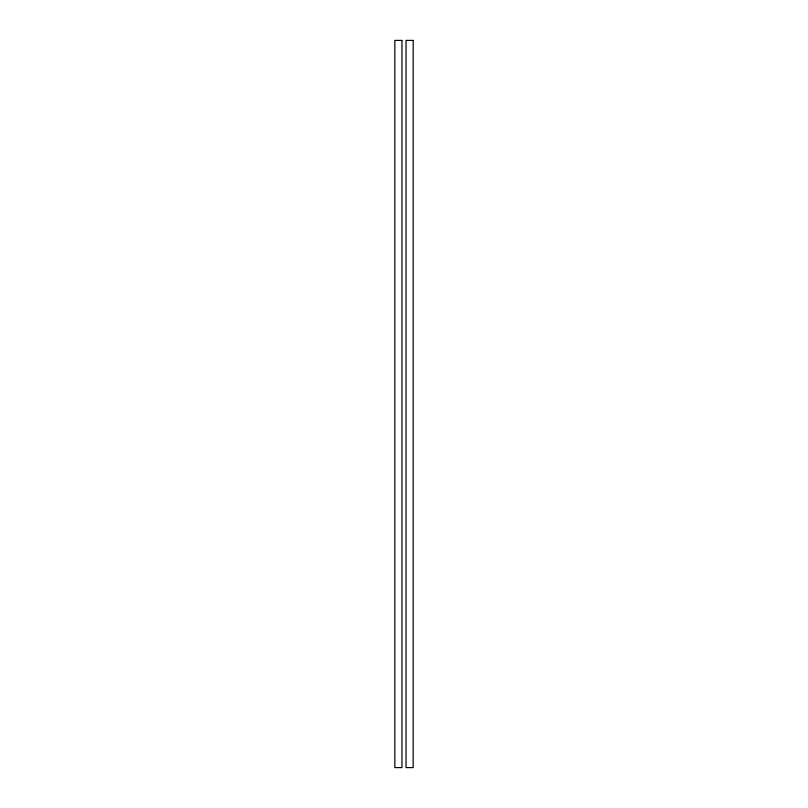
<?xml version="1.0" encoding="UTF-8"?>
<svg xmlns="http://www.w3.org/2000/svg" width="808" height="808" viewBox="0 0 808 808"><rect width="100%" height="100%" fill="white"/><g stroke="black" fill="none" stroke-linecap="round" stroke-linejoin="round"><path stroke-width="1.21" d="M401.96 40.4L394.829 40.4L394.829 767.6L401.96 767.6L401.96 40.4M413.171 40.4L406.04 40.4L406.04 767.6L413.171 767.6L413.171 40.4"/></g></svg>
